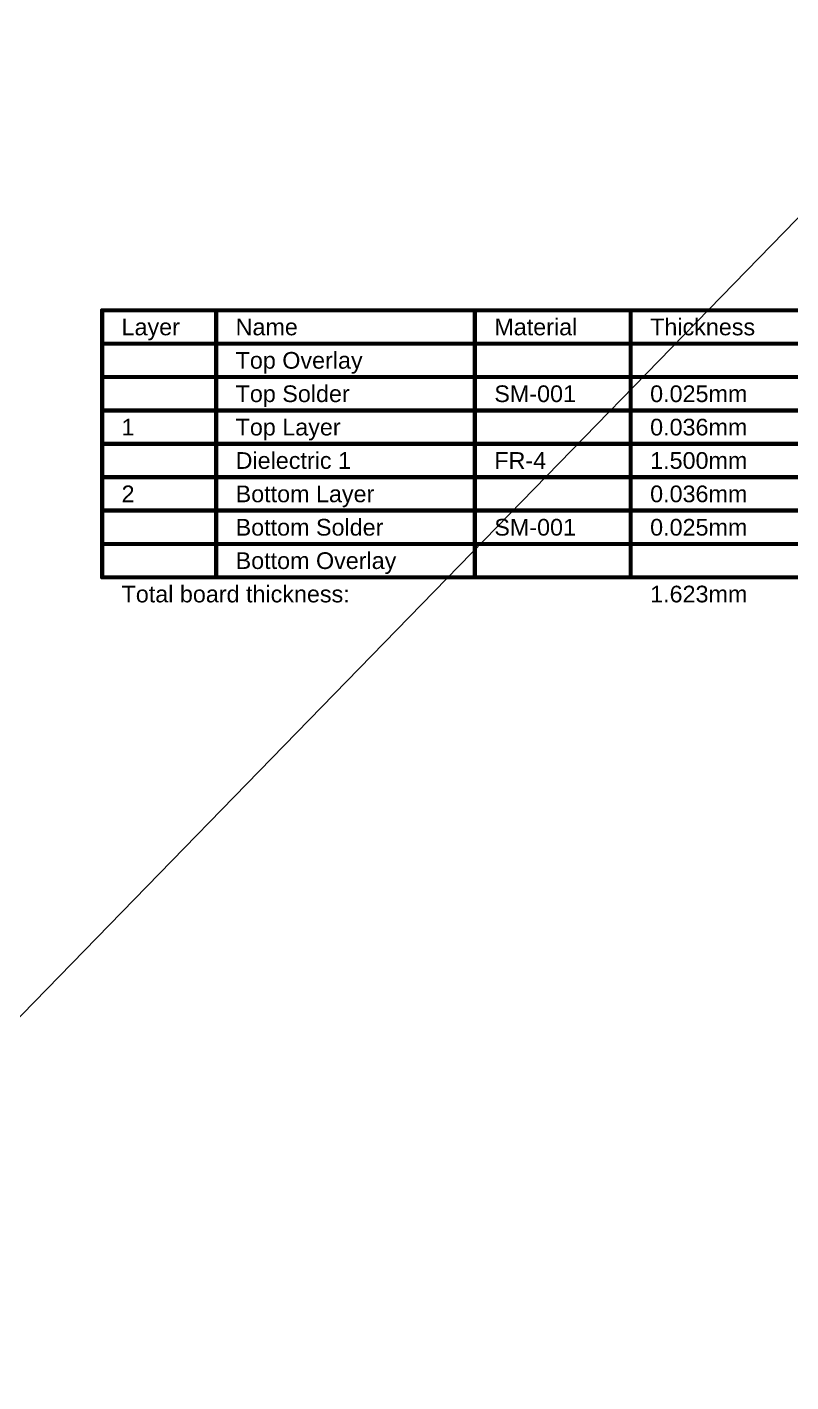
# Model space of a CAD drawing. Header units: inches. Extents: x -3 to 195, y 0 to 199.
# Drawn here: x 4.171 to 6.915, y 0.933 to 5.803 of the extents above; entities that cross this region are included whole.
import ezdxf

# ---------------------------------------------------------------- set-up
doc = ezdxf.new("R2010")
doc.units = ezdxf.units.IN
doc.header["$MEASUREMENT"] = 0
doc.layers.add('Fabrication', color=76, linetype='Continuous')
doc.layers.add('Top Solder', color=216, linetype='Continuous')
doc.styles.add('Arial', font='', dxfattribs={"height": 0.2})
doc.styles.get('Arial').set_extended_font_data('Arial')

# ---------------------------------------------------------------- blocks, each defined once
blk = doc.blocks.new('P____DI_3333_8_81')
at = {"layer": 'Top Solder'}
blk.add_line((0.004, 0.0488), (-197.8284, 192.6649), dxfattribs=at)

msp = doc.modelspace()

# ---------------------------------------------------------------- linework, layer by layer
at = {"layer": 'Fabrication'}
for points in [[(4.4401, 3.825, 0.015, 0.015, 0), (4.4401, 4.785, 0.015, 0.015, 0)], [(4.4401, 4.785, 0.015, 0.015, 0), (8.679, 4.785, 0.015, 0.015, 0)], [(4.85, 3.825, 0.015, 0.015, 0), (4.85, 4.785, 0.015, 0.015, 0)], [(5.7797, 3.825, 0.015, 0.015, 0), (5.7797, 4.785, 0.015, 0.015, 0)], [(6.3396, 3.825, 0.015, 0.015, 0), (6.3396, 4.785, 0.015, 0.015, 0)], [(4.4401, 4.665, 0.015, 0.015, 0), (8.679, 4.665, 0.015, 0.015, 0)], [(4.4401, 4.545, 0.015, 0.015, 0), (4.85, 4.545, 0.015, 0.015, 0)], [(4.85, 4.545, 0.015, 0.015, 0), (5.7797, 4.545, 0.015, 0.015, 0)], [(5.7797, 4.545, 0.015, 0.015, 0), (6.3396, 4.545, 0.015, 0.015, 0)], [(6.3396, 4.545, 0.015, 0.015, 0), (6.9894, 4.545, 0.015, 0.015, 0)], [(4.4401, 4.425, 0.015, 0.015, 0), (4.85, 4.425, 0.015, 0.015, 0)], [(4.85, 4.425, 0.015, 0.015, 0), (5.7797, 4.425, 0.015, 0.015, 0)], [(5.7797, 4.425, 0.015, 0.015, 0), (6.3396, 4.425, 0.015, 0.015, 0)], [(6.3396, 4.425, 0.015, 0.015, 0), (6.9894, 4.425, 0.015, 0.015, 0)], [(4.4401, 4.305, 0.015, 0.015, 0), (4.85, 4.305, 0.015, 0.015, 0)], [(4.85, 4.305, 0.015, 0.015, 0), (5.7797, 4.305, 0.015, 0.015, 0)], [(5.7797, 4.305, 0.015, 0.015, 0), (6.3396, 4.305, 0.015, 0.015, 0)], [(6.3396, 4.305, 0.015, 0.015, 0), (6.9894, 4.305, 0.015, 0.015, 0)], [(4.4401, 4.185, 0.015, 0.015, 0), (4.85, 4.185, 0.015, 0.015, 0)], [(4.85, 4.185, 0.015, 0.015, 0), (5.7797, 4.185, 0.015, 0.015, 0)], [(5.7797, 4.185, 0.015, 0.015, 0), (6.3396, 4.185, 0.015, 0.015, 0)], [(6.3396, 4.185, 0.015, 0.015, 0), (6.9894, 4.185, 0.015, 0.015, 0)], [(4.4401, 4.065, 0.015, 0.015, 0), (4.85, 4.065, 0.015, 0.015, 0)], [(4.85, 4.065, 0.015, 0.015, 0), (5.7797, 4.065, 0.015, 0.015, 0)], [(5.7797, 4.065, 0.015, 0.015, 0), (6.3396, 4.065, 0.015, 0.015, 0)], [(6.3396, 4.065, 0.015, 0.015, 0), (6.9894, 4.065, 0.015, 0.015, 0)], [(4.4401, 3.945, 0.015, 0.015, 0), (4.85, 3.945, 0.015, 0.015, 0)], [(4.85, 3.945, 0.015, 0.015, 0), (5.7797, 3.945, 0.015, 0.015, 0)], [(5.7797, 3.945, 0.015, 0.015, 0), (6.3396, 3.945, 0.015, 0.015, 0)], [(6.3396, 3.945, 0.015, 0.015, 0), (6.9894, 3.945, 0.015, 0.015, 0)], [(4.4401, 3.825, 0.015, 0.015, 0), (4.85, 3.825, 0.015, 0.015, 0)], [(4.85, 3.825, 0.015, 0.015, 0), (5.7797, 3.825, 0.015, 0.015, 0)], [(5.7797, 3.825, 0.015, 0.015, 0), (6.3396, 3.825, 0.015, 0.015, 0)], [(6.3396, 3.825, 0.015, 0.015, 0), (6.9894, 3.825, 0.015, 0.015, 0)]]:
    msp.add_lwpolyline(points, format="xyseb", dxfattribs=at)
for points in [[(4.4363, 4.785, 0.0075, 0.0075, 1), (4.4438, 4.785, 0.0075, 0.0075, 1)], [(4.4363, 4.785, 0.0075, 0.0075, 1), (4.4438, 4.785, 0.0075, 0.0075, 1)], [(4.8463, 4.785, 0.0075, 0.0075, 1), (4.8537, 4.785, 0.0075, 0.0075, 1)], [(5.776, 4.785, 0.0075, 0.0075, 1), (5.7835, 4.785, 0.0075, 0.0075, 1)], [(6.3359, 4.785, 0.0075, 0.0075, 1), (6.3434, 4.785, 0.0075, 0.0075, 1)], [(4.4363, 4.665, 0.0075, 0.0075, 1), (4.4438, 4.665, 0.0075, 0.0075, 1)], [(4.4363, 4.545, 0.0075, 0.0075, 1), (4.4438, 4.545, 0.0075, 0.0075, 1)], [(4.8463, 4.545, 0.0075, 0.0075, 1), (4.8537, 4.545, 0.0075, 0.0075, 1)], [(4.8463, 4.545, 0.0075, 0.0075, 1), (4.8537, 4.545, 0.0075, 0.0075, 1)], [(5.776, 4.545, 0.0075, 0.0075, 1), (5.7835, 4.545, 0.0075, 0.0075, 1)], [(5.776, 4.545, 0.0075, 0.0075, 1), (5.7835, 4.545, 0.0075, 0.0075, 1)], [(6.3359, 4.545, 0.0075, 0.0075, 1), (6.3434, 4.545, 0.0075, 0.0075, 1)], [(6.3359, 4.545, 0.0075, 0.0075, 1), (6.3434, 4.545, 0.0075, 0.0075, 1)], [(4.4363, 4.425, 0.0075, 0.0075, 1), (4.4438, 4.425, 0.0075, 0.0075, 1)], [(4.8463, 4.425, 0.0075, 0.0075, 1), (4.8537, 4.425, 0.0075, 0.0075, 1)], [(4.8463, 4.425, 0.0075, 0.0075, 1), (4.8537, 4.425, 0.0075, 0.0075, 1)], [(5.776, 4.425, 0.0075, 0.0075, 1), (5.7835, 4.425, 0.0075, 0.0075, 1)], [(5.776, 4.425, 0.0075, 0.0075, 1), (5.7835, 4.425, 0.0075, 0.0075, 1)], [(6.3359, 4.425, 0.0075, 0.0075, 1), (6.3434, 4.425, 0.0075, 0.0075, 1)], [(6.3359, 4.425, 0.0075, 0.0075, 1), (6.3434, 4.425, 0.0075, 0.0075, 1)], [(4.4363, 4.305, 0.0075, 0.0075, 1), (4.4438, 4.305, 0.0075, 0.0075, 1)], [(4.8463, 4.305, 0.0075, 0.0075, 1), (4.8537, 4.305, 0.0075, 0.0075, 1)], [(4.8463, 4.305, 0.0075, 0.0075, 1), (4.8537, 4.305, 0.0075, 0.0075, 1)], [(5.776, 4.305, 0.0075, 0.0075, 1), (5.7835, 4.305, 0.0075, 0.0075, 1)], [(5.776, 4.305, 0.0075, 0.0075, 1), (5.7835, 4.305, 0.0075, 0.0075, 1)], [(6.3359, 4.305, 0.0075, 0.0075, 1), (6.3434, 4.305, 0.0075, 0.0075, 1)], [(6.3359, 4.305, 0.0075, 0.0075, 1), (6.3434, 4.305, 0.0075, 0.0075, 1)], [(4.4363, 4.185, 0.0075, 0.0075, 1), (4.4438, 4.185, 0.0075, 0.0075, 1)], [(4.8463, 4.185, 0.0075, 0.0075, 1), (4.8537, 4.185, 0.0075, 0.0075, 1)], [(4.8463, 4.185, 0.0075, 0.0075, 1), (4.8537, 4.185, 0.0075, 0.0075, 1)], [(5.776, 4.185, 0.0075, 0.0075, 1), (5.7835, 4.185, 0.0075, 0.0075, 1)], [(5.776, 4.185, 0.0075, 0.0075, 1), (5.7835, 4.185, 0.0075, 0.0075, 1)], [(6.3359, 4.185, 0.0075, 0.0075, 1), (6.3434, 4.185, 0.0075, 0.0075, 1)], [(6.3359, 4.185, 0.0075, 0.0075, 1), (6.3434, 4.185, 0.0075, 0.0075, 1)], [(4.4363, 4.065, 0.0075, 0.0075, 1), (4.4438, 4.065, 0.0075, 0.0075, 1)], [(4.8463, 4.065, 0.0075, 0.0075, 1), (4.8537, 4.065, 0.0075, 0.0075, 1)], [(4.8463, 4.065, 0.0075, 0.0075, 1), (4.8537, 4.065, 0.0075, 0.0075, 1)], [(5.776, 4.065, 0.0075, 0.0075, 1), (5.7835, 4.065, 0.0075, 0.0075, 1)], [(5.776, 4.065, 0.0075, 0.0075, 1), (5.7835, 4.065, 0.0075, 0.0075, 1)], [(6.3359, 4.065, 0.0075, 0.0075, 1), (6.3434, 4.065, 0.0075, 0.0075, 1)], [(6.3359, 4.065, 0.0075, 0.0075, 1), (6.3434, 4.065, 0.0075, 0.0075, 1)], [(4.4363, 3.945, 0.0075, 0.0075, 1), (4.4438, 3.945, 0.0075, 0.0075, 1)], [(4.8463, 3.945, 0.0075, 0.0075, 1), (4.8537, 3.945, 0.0075, 0.0075, 1)], [(4.8463, 3.945, 0.0075, 0.0075, 1), (4.8537, 3.945, 0.0075, 0.0075, 1)], [(5.776, 3.945, 0.0075, 0.0075, 1), (5.7835, 3.945, 0.0075, 0.0075, 1)], [(5.776, 3.945, 0.0075, 0.0075, 1), (5.7835, 3.945, 0.0075, 0.0075, 1)], [(6.3359, 3.945, 0.0075, 0.0075, 1), (6.3434, 3.945, 0.0075, 0.0075, 1)], [(6.3359, 3.945, 0.0075, 0.0075, 1), (6.3434, 3.945, 0.0075, 0.0075, 1)], [(4.4363, 3.825, 0.0075, 0.0075, 1), (4.4438, 3.825, 0.0075, 0.0075, 1)], [(4.4363, 3.825, 0.0075, 0.0075, 1), (4.4438, 3.825, 0.0075, 0.0075, 1)], [(4.8463, 3.825, 0.0075, 0.0075, 1), (4.8537, 3.825, 0.0075, 0.0075, 1)], [(4.8463, 3.825, 0.0075, 0.0075, 1), (4.8537, 3.825, 0.0075, 0.0075, 1)], [(4.8463, 3.825, 0.0075, 0.0075, 1), (4.8537, 3.825, 0.0075, 0.0075, 1)], [(5.776, 3.825, 0.0075, 0.0075, 1), (5.7835, 3.825, 0.0075, 0.0075, 1)], [(5.776, 3.825, 0.0075, 0.0075, 1), (5.7835, 3.825, 0.0075, 0.0075, 1)], [(5.776, 3.825, 0.0075, 0.0075, 1), (5.7835, 3.825, 0.0075, 0.0075, 1)], [(6.3359, 3.825, 0.0075, 0.0075, 1), (6.3434, 3.825, 0.0075, 0.0075, 1)], [(6.3359, 3.825, 0.0075, 0.0075, 1), (6.3434, 3.825, 0.0075, 0.0075, 1)], [(6.3359, 3.825, 0.0075, 0.0075, 1), (6.3434, 3.825, 0.0075, 0.0075, 1)]]:
    msp.add_lwpolyline(points, format="xyseb", close=True, dxfattribs=at)

# ---------------------------------------------------------------- block references
at = {"rotation": 270}
msp.add_blockref('P____DI_3333_8_81', (2.8181, 0.937), dxfattribs=at)

# ---------------------------------------------------------------- texts
at = {"layer": 'Fabrication', "style": 'Arial'}
for s, p in [('Layer', (4.5101, 4.695)), ('Name', (4.92, 4.695)), ('Material', (5.8497, 4.695)), ('Thickness', (6.4096, 4.695)), ('Top Overlay', (4.92, 4.575)), ('Top Solder', (4.92, 4.455)), ('SM-001', (5.8497, 4.455)), ('0.025mm', (6.4096, 4.455)), ('1', (4.5101, 4.335)), ('Top Layer', (4.92, 4.335)), ('0.036mm', (6.4096, 4.335)), ('Dielectric 1', (4.92, 4.215)), ('FR-4', (5.8497, 4.215)), ('1.500mm', (6.4096, 4.215)), ('2', (4.5101, 4.095)), ('Bottom Layer', (4.92, 4.095)), ('0.036mm', (6.4096, 4.095)), ('Bottom Solder', (4.92, 3.975)), ('SM-001', (5.8497, 3.975)), ('0.025mm', (6.4096, 3.975)), ('Bottom Overlay', (4.92, 3.855)), ('Total board thickness:', (4.5101, 3.735)), ('1.623mm', (6.4096, 3.735))]:
    msp.add_text(s, height=0.06, dxfattribs=at).set_placement(p)

doc.saveas('drawing.dxf')
